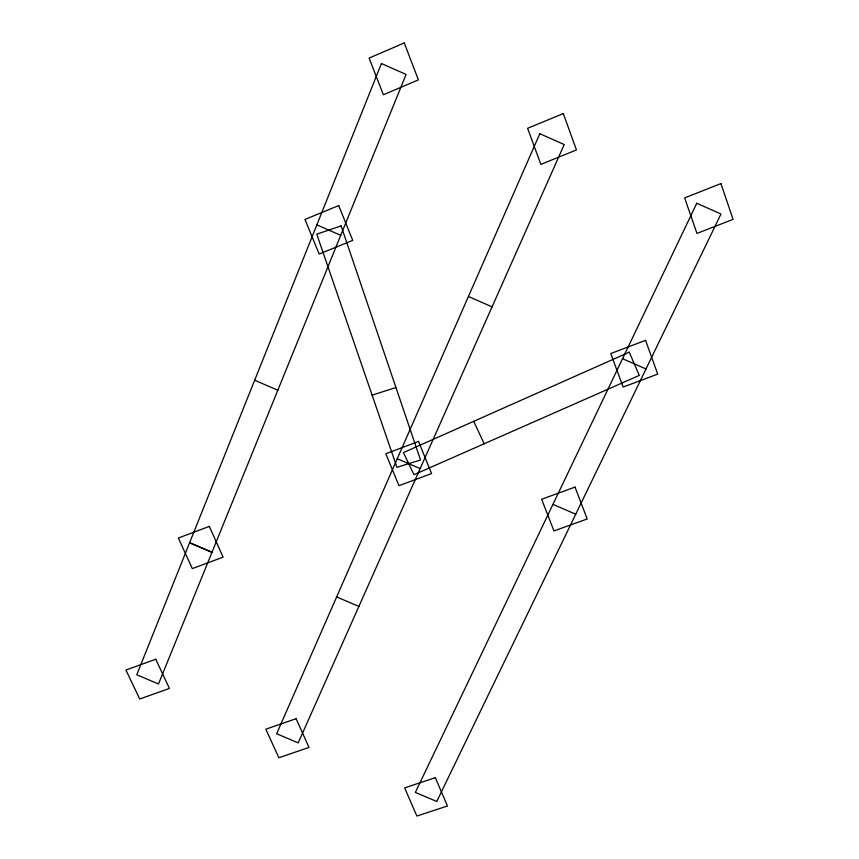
<?xml version="1.0" encoding="UTF-8"?>
<svg xmlns="http://www.w3.org/2000/svg" width="859" height="859" viewBox="0 0 859 859"><rect width="100%" height="100%" fill="white"/><g stroke="black" fill="none" stroke-linecap="round" stroke-linejoin="round"><path stroke-width="1.29" d="M372.119 395.14L395.945 387.538M336.653 596.93L358.879 606.433M552.96 504.362L575.734 514.208M254.661 380.226L277.811 390.233M397.266 458.717L420.158 468.606M316.853 224.865L340.733 235.312M622.539 358.686L646.011 368.962M468.423 296.495L492.078 306.846M473.728 421.329L484.175 443.77M189.581 542.813L136.753 674.777L158.496 683.968L211.958 552.369L189.581 542.813M381.439 63.523L189.646 542.663L212.012 552.219L406.082 74.443L381.439 63.523M539.817 133.714L276.63 733.758L298.213 742.874L564.234 144.537L539.817 133.714M696.778 203.272L415.359 792.417L436.759 801.468L720.98 213.998L696.778 203.272M629.228 352.201L403.408 452.586L414.006 474.694L639.3 375.404L629.228 352.201M404.267 42.95L369.102 58.058L383.382 94.748L418.387 79.898L404.267 42.95M338.693 205.559L304.977 219.453L319.151 254.028L352.738 240.359L338.693 205.559M563.311 113.581L527.598 128.292L540.869 164.402L576.432 149.938L563.311 113.581M720.937 183.568L684.666 197.903L696.95 233.444L733.071 219.356L720.937 183.568M645.56 340.357L610.792 353.543L623.108 387.055L657.726 374.094L645.56 340.357M418.537 441.419L385.82 453.767L398.984 485.689L431.583 473.545L418.537 441.419M209.328 526.384L178.382 538.035L192.298 568.615L223.125 557.147L209.328 526.384M575.015 487.107L541.632 499.251L553.948 530.926L587.191 518.976L575.015 487.107M155.747 659.25L125.929 670.031L139.706 699.022L169.427 688.413L155.747 659.25M296.097 718.693L265.839 729.194L278.842 757.767L308.982 747.437L296.097 718.693M341.109 225.906L316.767 234.185L396.933 467.307L420.534 459.994L341.109 225.906M435.33 777.663L404.643 787.886L416.873 816.05L447.453 805.989L435.33 777.663"/></g></svg>
